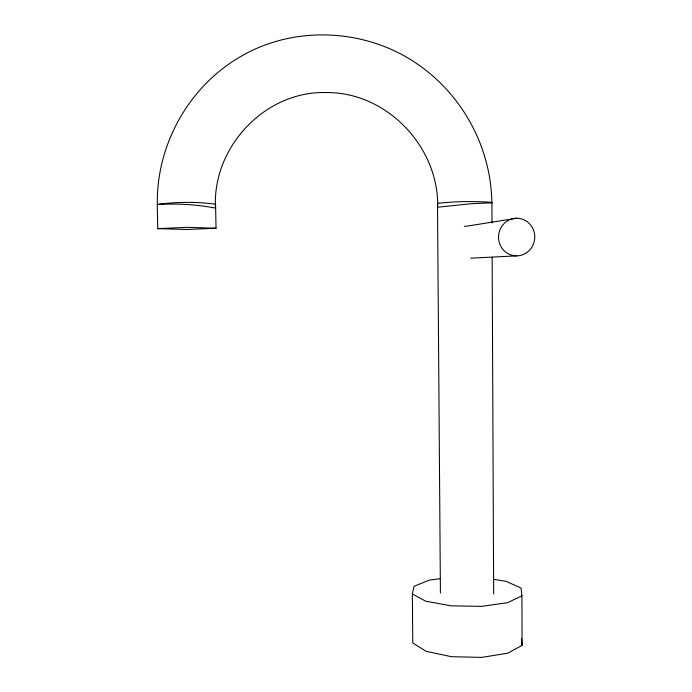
<?xml version="1.0" encoding="UTF-8"?>
<svg xmlns="http://www.w3.org/2000/svg" width="692" height="692" viewBox="0 0 692 692"><rect width="100%" height="100%" fill="white"/><g stroke="black" fill="none" stroke-linecap="round" stroke-linejoin="round"><path stroke-width="1.04" d="M491.822 203.18L491.908 202.375C473.821 201.095 455.526 201.346 437.5 203.37L440.423 593.044M491.709 203.353L491.813 202.799C491.251 152.664 467.325 103.739 428.322 72.271L427.544 71.613C375.817 29.358 298.693 22.62 240.894 56.433C188.994 86.137 156.167 144.862 157.352 204.555C176.642 203.318 196.537 204.451 215.506 208.128C212.029 147.275 265.192 90.522 326.598 92.572C387.07 92.131 439.109 147.214 437.647 207.219L471.728 203.673L491.813 202.799M493.405 579.282L506.146 581.366L521.041 588.062L521.932 595.873L522.079 645.385L507.798 653.17L481.727 657.4L451.435 656.691L426.073 651.302L412.787 642.972L412.345 593.944L414.058 586.262L429.403 580.121L440.086 578.728M521.932 595.873L507.608 602.671L481.459 606.4L451.08 605.837L425.658 601.184L412.345 593.944M516.639 218.24L467.351 226.085A16.124 15.648 -87.8 0 0 464.315 226.414M157.776 228.628L187.411 227.339L216.034 228.248L215.558 204.166C196.372 201.666 176.408 201.865 157.222 204.374L157.776 228.628L186.632 229.484L216.034 228.248M470.75 258.177L516.751 255.858M521.387 638.413L522.079 645.385M491.908 202.375L492.003 222.876M492.159 257.398L493.664 593.995M525.73 253.289A18.814 18.122 -86.5 0 0 525.704 220.713A18.814 18.122 -86.5 0 0 498.525 237.148A18.814 18.122 -86.5 0 0 525.73 253.289"/></g></svg>
